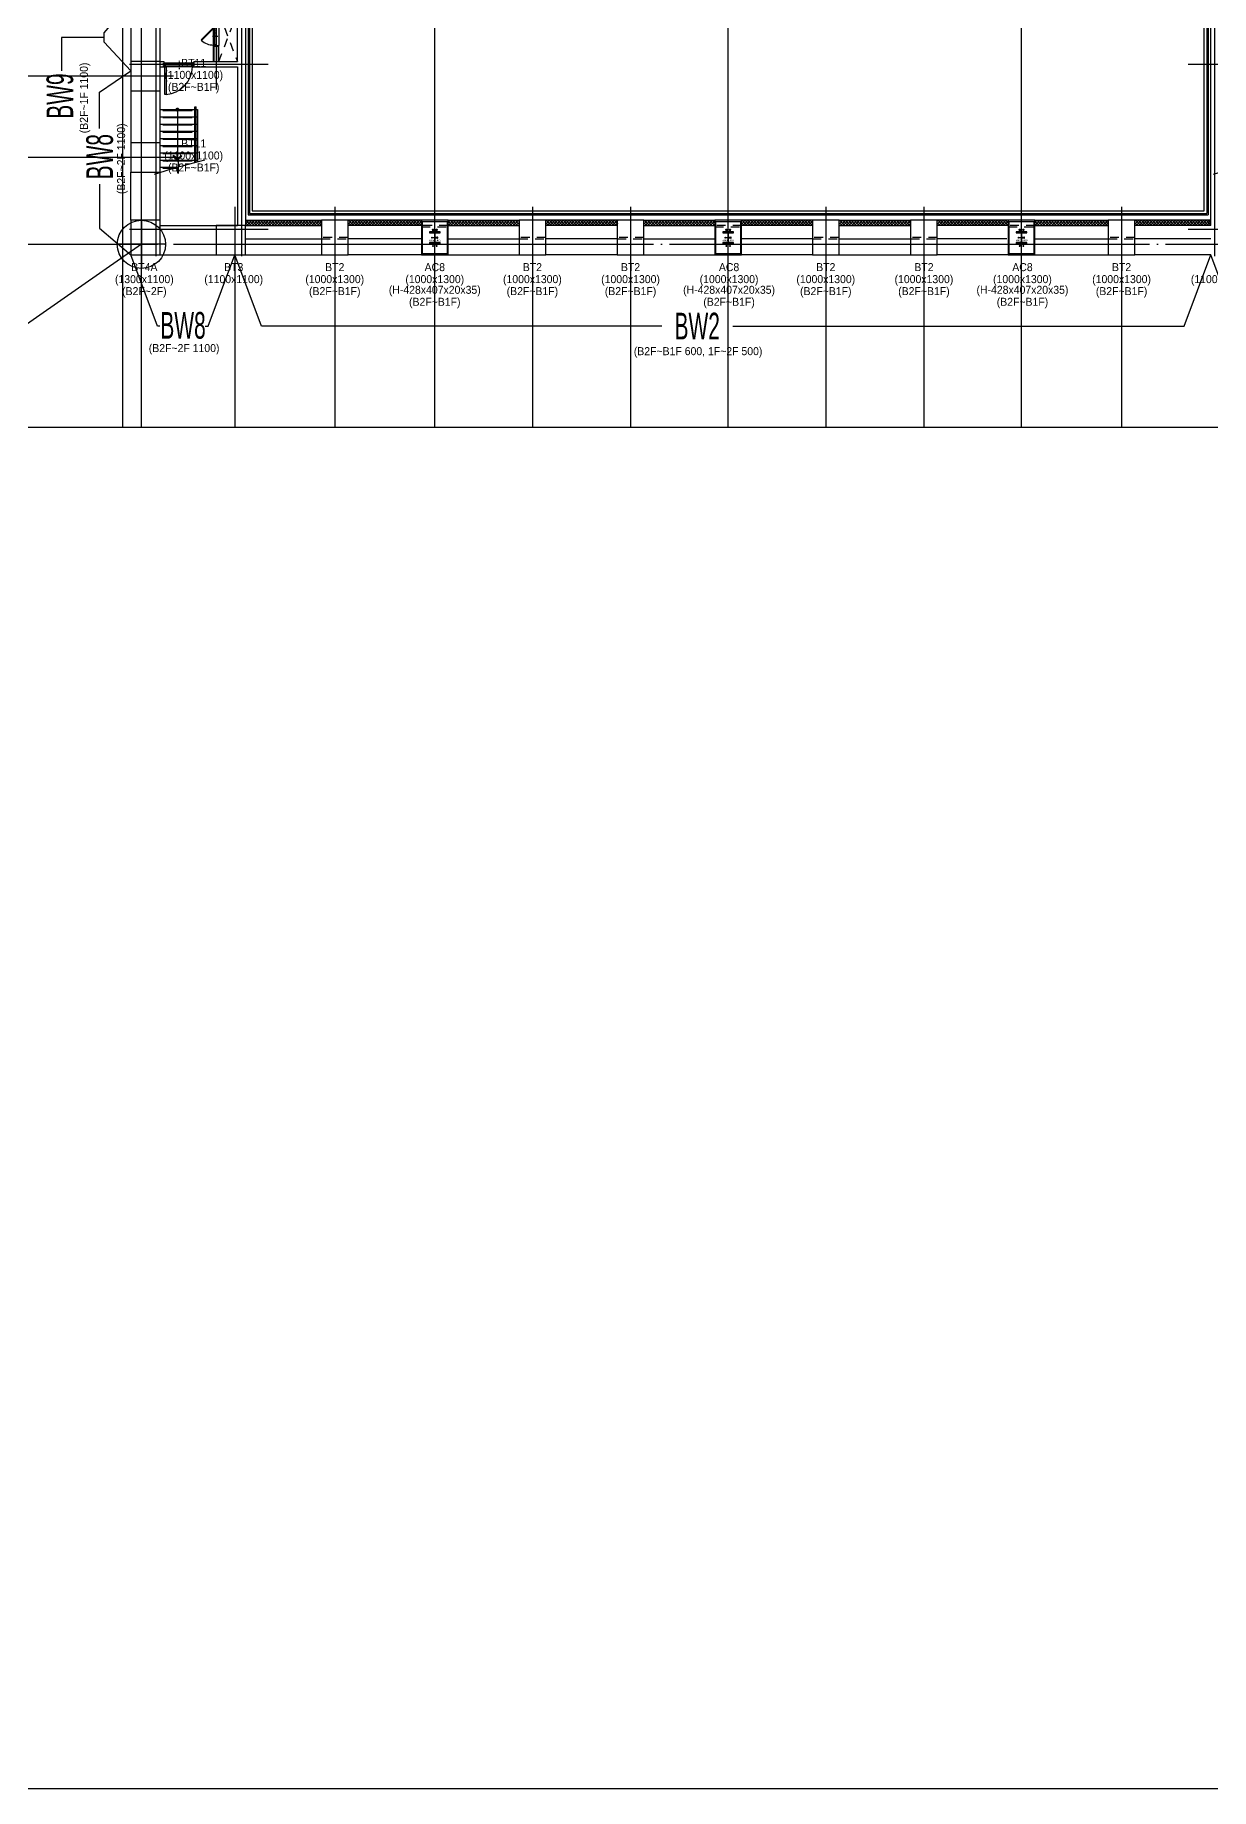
# Model space of a CAD drawing. Header units: millimetres. Extents: x -47382 to 204618, y -51045 to 127155.
# Drawn here: x 32014 to 76100, y -51045 to 14717 of the extents above; entities that cross this region are included whole.
import ezdxf
from ezdxf.enums import TextEntityAlignment as Align

# ---------------------------------------------------------------- set-up
doc = ezdxf.new("R2010")
doc.units = ezdxf.units.MM
doc.header["$LTSCALE"] = 300
doc.header["$MEASUREMENT"] = 0
for name, pattern in [('CEN', [62, 60, -1, 0, -1]), ('HID', [2, 1.1, -0.9]), ('HIDDEN2', [0.1875, 0.125, -0.0625])]:
    doc.linetypes.add(name, pattern=pattern)
doc.layers.get('0').update_dxf_attribs({"linetype": 'CONTINUOUS'})
doc.layers.get('Defpoints').update_dxf_attribs({"color": 153, "linetype": 'CONTINUOUS'})
doc.layers.add('A-ANNO-NPLT', color=129, linetype='CONTINUOUS', plot=False)
doc.layers.add('Defpoint', color=161, linetype='CONTINUOUS', plot=False)
for name, color, linetype in [('A-CEN', 1, 'CEN'), ('A-DOOR', 4, 'CONTINUOUS'), ('A-DOOR-JAMB', 4, 'CONTINUOUS'), ('A-DOOR-SILL', 8, 'CONTINUOUS'), ('A-DOOR-SWING', 8, 'CONTINUOUS'), ('A-FLOR-FLIN-TYP2', 8, 'CONTINUOUS'), ('A-FLOR-STRA-ETC', 7, 'CONTINUOUS'), ('A-FLOR-STRA-MAIN', 4, 'CONTINUOUS'), ('A-FLOR-STRA-SUB', 9, 'CONTINUOUS'), ('A-PS-HID', 5, 'HID'), ('A-ST-AXIS-CEN', 252, 'CEN'), ('A-ST-COL', 2, 'CONTINUOUS'), ('A-ST-CONC', 2, 'CONTINUOUS'), ('A-WALL-DRY1', 7, 'CONTINUOUS'), ('A-WALL-MASN', 3, 'CONTINUOUS'), ('HID', 7, 'HID'), ('갈바륨 V-115', 141, 'CONTINUOUS'), ('블럭', 5, 'CONTINUOUS'), ('저온단열', 160, 'CONTINUOUS'), ('충돌방지대 IN', 4, 'CONTINUOUS')]:
    doc.layers.add(name, color=color, linetype=linetype)
doc.styles.add('ksm', font='')
doc.styles.add('SH_대대리576', font='NanumGothicBold.ttf')
doc.styles.add('SHP-나눔bo', font='')
doc.styles.add('돋움', font='')
doc.styles.get('ksm').set_extended_font_data('Dotum')
doc.styles.get('SHP-나눔bo').set_extended_font_data('NanumGothic', bold=True)
doc.styles.get('돋움').set_extended_font_data('Dotum')

# ---------------------------------------------------------------- blocks, each defined once
blk = doc.blocks.new('A$C5FDF183A')
at = {"layer": 'Defpoints'}
for p, q in [((904, 1809, -103000), (904, 0, -103000)), ((1809, 904, -103000), (0, 904, -103000))]:
    blk.add_line(p, q, dxfattribs=at)
blk.add_circle((904, 904, -103000), 904, dxfattribs=at)
blk = doc.blocks.new('XR-평면도$0$8F-PLAN$0$arrow2')
at = {"color": 8}
blk.add_lwpolyline([(0, 0.87), (0.74, 0), (0, -0.87), (0.15, -1), (1, 0), (0.15, 1)], close=True, dxfattribs=at)
for points in [[(0, 0.87), (0.15, 1), (0.74, 0), (1, 0)], [(0.74, 0), (1, 0), (0, -0.87), (0.15, -1)]]:
    blk.add_solid(points, dxfattribs=at)
blk = doc.blocks.new('A$C0e376f74')
at = {"layer": 'A-ANNO-NPLT', "linetype": 'HIDDEN2'}
for p, q in [((-20, 140), (-20, 10)), ((0, 140), (-20, 140)), ((0, 120), (-20, 120)), ((0, 30), (-20, 30)), ((0, 10), (-20, 10)), ((-10, 140), (-10, 10)), ((0, 140), (0, 10)), ((525, 230), (525, -80)), ((1100, 140), (1120, 140)), ((1100, 140), (1100, 10)), ((1100, 120), (1120, 120)), ((1100, 30), (1120, 30)), ((1100, 10), (1120, 10)), ((1110, 140), (1110, 10)), ((1120, 140), (1120, 10))]:
    blk.add_line(p, q, dxfattribs=at)
at = {"layer": 'A-ANNO-NPLT', "linetype": 'ByBlock'}
blk.add_lwpolyline([(1067, 102), (33, 102), (33, 147), (1067, 147)], close=True, dxfattribs=at)
at = {"layer": 'A-DOOR', "linetype": 'ByBlock'}
blk.add_lwpolyline([(1067, 1181), (1067, 147), (1022, 147), (1022, 1181)], close=True, dxfattribs=at)
at = {"layer": 'A-DOOR-JAMB'}
for points in [[(0, 20), (0, 0), (30, 0), (30, 50), (45, 50), (45, 100), (30, 100), (30, 150), (0, 150), (0, 130)], [(1100, 20), (1100, 0), (1070, 0), (1070, 50), (1055, 50), (1055, 100), (1070, 100), (1070, 150), (1100, 150), (1100, 130)]]:
    blk.add_lwpolyline(points, dxfattribs=at)
at = {"layer": 'A-DOOR-SILL'}
for p, q in [((30, 150), (1070, 150)), ((1070, 0), (30, 0))]:
    blk.add_line(p, q, dxfattribs=at)
at = {"layer": 'A-DOOR-SWING'}
blk.add_arc((1107, 109), 1075, 94.52992, 177.80346, dxfattribs=at)
at = {"layer": 'A-ANNO-NPLT', "linetype": 'ByBlock', "style": 'SHP-나눔bo'}
blk.add_text('1100 X 2200', height=60, dxfattribs=at).set_placement((781, 16), align=Align.CENTER)
blk = doc.blocks.new('A$Ce0defec1')
at = {"layer": 'A-ANNO-NPLT', "linetype": 'HIDDEN2'}
for p, q in [((-120, 720), (-120, 700)), ((-120, 720), (0, 720)), ((-120, 710), (0, 710)), ((-120, 700), (0, 700)), ((-110, 720), (-110, 700)), ((-20, 720), (-20, 700)), ((0, 720), (0, 700)), ((-160, 350), (78, 350)), ((-120, 0), (-120, -20)), ((-120, 0), (0, 0)), ((-110, 0), (-110, -20)), ((-20, 0), (-20, -20)), ((0, 0), (0, -20)), ((-120, -10), (0, -10)), ((-120, -20), (0, -20))]:
    blk.add_line(p, q, dxfattribs=at)
at = {"layer": 'A-ANNO-NPLT', "linetype": 'ByBlock'}
blk.add_lwpolyline([(-120, 677), (-85, 677), (-85, 23), (-120, 23)], close=True, dxfattribs=at)
at = {"layer": 'A-DOOR', "linetype": 'ByBlock'}
for p, q in [((-582, 215), (-120, 677)), ((-120, 677), (-120, 700)), ((-120, 700), (0, 700)), ((-120, 677), (-98, 655)), ((-85, 677), (-120, 677)), ((-85, 665), (-85, 677)), ((0, 665), (-85, 665)), ((0, 700), (0, 665)), ((-561, 192), (-98, 655))]:
    blk.add_line(p, q, dxfattribs=at)
blk.add_lwpolyline([(-582, 215), (-561, 192)], dxfattribs=at)
at = {"layer": 'A-DOOR-JAMB'}
for p, q in [((-85, 23), (-120, 23)), ((-120, 23), (-120, 0)), ((-110, 0), (0, 0)), ((-85, 35), (-85, 23)), ((0, 35), (-85, 35)), ((0, 0), (0, 35))]:
    blk.add_line(p, q, dxfattribs=at)
at = {"layer": 'A-DOOR-SILL'}
blk.add_line((0, 18), (0, 665), dxfattribs=at)
at = {"layer": 'A-DOOR-SWING'}
blk.add_arc((-117, 691), 668, 228.39157, 269.76546, dxfattribs=at)
at = {"layer": 'A-ANNO-NPLT', "linetype": 'ByBlock', "style": 'SHP-나눔bo'}
blk.add_text('700X1800', height=45, rotation=90, dxfattribs=at).set_placement((-30, 502), align=Align.CENTER)
blk = doc.blocks.new('-26')
at = {"layer": 'A-CEN'}
for p, q in [((150, -850), (150, 11550)), ((2400, 11550), (2400, 5400)), ((3350, 11550), (3350, -850)), ((-850, 10550), (4350, 10550)), ((4350, 8450), (1400, 8450)), ((-850, 6350), (4350, 6350)), ((4350, 150), (-850, 150))]:
    blk.add_line(p, q, dxfattribs=at)
at = {"layer": 'A-FLOR-FLIN-TYP2'}
for p, q in [((2500, 9850), (2500, 9150)), ((2500, 7750), (2500, 7050))]:
    blk.add_line(p, q, dxfattribs=at)
at = {"layer": 'A-FLOR-STRA-ETC'}
blk.add_line((950, 4650), (950, 2760), dxfattribs=at)
at = {"layer": 'A-FLOR-STRA-ETC', "const_width": 75}
blk.add_lwpolyline([(950, 4688, -1), (950, 4613, -1)], format="xyb", close=True, dxfattribs=at)
at = {"layer": 'A-FLOR-STRA-ETC'}
blk.add_lwpolyline([(1968, 2760), (1029, 2502), (975, 2719), (975, 2261), (922, 2475), (82, 2218)], dxfattribs=at)
at = {"layer": 'A-FLOR-STRA-MAIN'}
for p, q in [((300, 4650), (1600, 4650)), ((1650, 4650), (1700, 4650)), ((300, 4380), (1600, 4380)), ((300, 4110), (1600, 4110)), ((1650, 4380), (1700, 4380)), ((1650, 4110), (1700, 4110)), ((300, 3840), (1600, 3840)), ((300, 3570), (1600, 3570)), ((300, 3300), (1600, 3300)), ((1650, 3840), (1700, 3840)), ((1650, 3570), (1700, 3570)), ((1650, 3300), (1700, 3300)), ((300, 3030), (1600, 3030)), ((300, 2760), (1600, 2760)), ((1650, 3030), (1700, 3030)), ((1650, 2760), (1700, 2760)), ((300, 2490), (975, 2490))]:
    blk.add_line(p, q, dxfattribs=at)
blk.add_lwpolyline([(1700, 4650), (1700, 2687)], dxfattribs=at)
at = {"layer": 'A-FLOR-STRA-SUB'}
blk.add_line((1650, 2673), (1650, 4750), dxfattribs=at)
at = {"layer": 'A-FLOR-STRA-SUB', "color": 250}
for points in [[(400, 4650), (400, 4620), (1500, 4620), (1500, 4650)], [(400, 4380), (400, 4350), (1500, 4350), (1500, 4380)], [(400, 4110), (400, 4080), (1500, 4080), (1500, 4110)], [(400, 3840), (400, 3810), (1500, 3810), (1500, 3840)], [(400, 3570), (400, 3540), (1500, 3540), (1500, 3570)], [(400, 3300), (400, 3270), (1500, 3270), (1500, 3300)], [(400, 3030), (400, 3000), (1500, 3000), (1500, 3030)], [(400, 2760), (400, 2730), (1500, 2730), (1500, 2760)], [(400, 2490), (400, 2460), (975, 2460)]]:
    blk.add_lwpolyline(points, dxfattribs=at)
at = {"layer": 'A-FLOR-STRA-SUB'}
blk.add_lwpolyline([(1600, 2659), (1600, 4750), (1650, 4750)], dxfattribs=at)
at = {"layer": 'A-PS-HID'}
for p, q in [((2500, 10400), (3200, 8600)), ((2500, 8600), (3200, 10400)), ((2500, 6450), (3200, 8290)), ((2500, 8290), (3200, 6450))]:
    blk.add_line(p, q, dxfattribs=at)
at = {"layer": 'A-ST-CONC'}
for p, q in [((0, 10700), (500, 10700)), ((500, 10700), (500, 10400)), ((1780, 10700, 0), (3500, 10700)), ((1780, 10700, 0), (1780, 10400, 0)), ((3500, 10700), (3500, 300)), ((300, 10400), (500, 10400)), ((300, 9550), (300, 10400)), ((1780, 10400, 0), (3200, 10400)), ((3200, 8600), (3200, 10400)), ((300, 6450), (300, 8650)), ((3200, 8600), (2300, 8600)), ((2300, 8600), (2300, 8290)), ((3200, 8290), (2300, 8290)), ((3200, 6450), (3200, 8290)), ((300, 6450), (440, 6450)), ((300, 6250), (440, 6250)), ((440, 6450), (440, 6250)), ((440, 6450), (440, 6250)), ((1560, 6450), (3200, 6450)), ((1560, 6450), (1560, 6250)), ((1560, 6250), (3200, 6250)), ((3200, 6250), (3200, 300)), ((300, 300), (300, 5550)), ((300, 300), (3200, 300))]:
    blk.add_line(p, q, dxfattribs=at)
at = {"layer": 'A-WALL-DRY1'}
for p, q in [((2300, 9850), (2300, 10400)), ((2312, 9862), (2312, 10400)), ((2325, 9875), (2325, 10400)), ((2325, 9875), (2475, 9875)), ((2475, 9875), (2475, 10400)), ((2488, 9862), (2488, 10400)), ((2500, 9850), (2500, 10400)), ((2300, 9850), (2500, 9850)), ((2312, 9862), (2488, 9862)), ((2300, 8600), (2300, 9150)), ((2300, 9150), (2500, 9150)), ((2312, 8600), (2312, 9138)), ((2312, 9138), (2488, 9138)), ((2325, 8600), (2325, 9125)), ((2325, 9125), (2475, 9125)), ((2475, 8600), (2475, 9125)), ((2488, 8600), (2488, 9138)), ((2500, 8600), (2500, 9150)), ((2300, 7750), (2300, 8290)), ((2312, 7762), (2312, 8290)), ((2325, 7775), (2325, 8290)), ((2475, 7775), (2475, 8290)), ((2488, 7762), (2488, 8290)), ((2500, 7750), (2500, 8290)), ((2300, 7750), (2500, 7750)), ((2312, 7762), (2488, 7762)), ((2325, 7775), (2475, 7775)), ((2300, 6450), (2300, 7050)), ((2500, 6450), (2500, 7050))]:
    blk.add_line(p, q, dxfattribs=at)
for points in [[(2300, 7050), (2500, 7050)], [(2312, 6450), (2312, 7037), (2488, 7037), (2488, 6450)], [(2325, 6450), (2325, 7025), (2475, 7025), (2475, 6450)]]:
    blk.add_lwpolyline(points, dxfattribs=at)
at = {"layer": 'A-DOOR'}
for p in [(2420, 9150), (2420, 7050)]:
    blk.add_blockref('A$Ce0defec1', p, dxfattribs=at)
at = {"layer": 'A-DOOR', "rotation": 180}
blk.add_blockref('A$C0e376f74', (1550, 6400), dxfattribs=at)
at = {"layer": 'A-FLOR-STRA-ETC', "extrusion": (0, 0, -1), "xscale": -166.9148302599861, "yscale": 167.8920954242349, "zscale": -166.9148302599861, "rotation": 89.99998299062128}
blk.add_blockref('XR-평면도$0$8F-PLAN$0$arrow2', (-950, 2927), dxfattribs=at)
blk = doc.blocks.new('-25')
at = {"layer": 'A-CEN'}
for p, q in [((-3350, -850), (-3350, 9450)), ((-150, 9450), (-150, -850)), ((-4350, 8450), (850, 8450)), ((-4350, 6350), (850, 6350)), ((850, 150), (-4350, 150))]:
    blk.add_line(p, q, dxfattribs=at)
at = {"layer": 'A-FLOR-STRA-ETC'}
blk.add_line((-2550, 4650), (-2550, 2760), dxfattribs=at)
at = {"layer": 'A-FLOR-STRA-ETC', "const_width": 75}
blk.add_lwpolyline([(-2550, 4688, -1), (-2550, 4613, -1)], format="xyb", close=True, dxfattribs=at)
at = {"layer": 'A-FLOR-STRA-ETC'}
blk.add_lwpolyline([(-1532, 2760), (-2471, 2502), (-2525, 2719), (-2525, 2261), (-2578, 2475), (-3418, 2218)], dxfattribs=at)
at = {"layer": 'A-FLOR-STRA-MAIN'}
for p, q in [((-3200, 4650), (-1900, 4650)), ((-1850, 4650), (-1800, 4650)), ((-3200, 4380), (-1900, 4380)), ((-3200, 4110), (-1900, 4110)), ((-1850, 4380), (-1800, 4380)), ((-1850, 4110), (-1800, 4110)), ((-3200, 3840), (-1900, 3840)), ((-3200, 3570), (-1900, 3570)), ((-3200, 3300), (-1900, 3300)), ((-1850, 3840), (-1800, 3840)), ((-1850, 3570), (-1800, 3570)), ((-1850, 3300), (-1800, 3300)), ((-3200, 3030), (-1900, 3030)), ((-3200, 2760), (-1900, 2760)), ((-1850, 3030), (-1800, 3030)), ((-1850, 2760), (-1800, 2760)), ((-3200, 2490), (-2525, 2490))]:
    blk.add_line(p, q, dxfattribs=at)
blk.add_lwpolyline([(-1800, 4650), (-1800, 2687)], dxfattribs=at)
at = {"layer": 'A-FLOR-STRA-SUB'}
blk.add_line((-1850, 2673), (-1850, 4750), dxfattribs=at)
at = {"layer": 'A-FLOR-STRA-SUB', "color": 250}
for points in [[(-3100, 4650), (-3100, 4620), (-2000, 4620), (-2000, 4650)], [(-3100, 4380), (-3100, 4350), (-2000, 4350), (-2000, 4380)], [(-3100, 4110), (-3100, 4080), (-2000, 4080), (-2000, 4110)], [(-3100, 3840), (-3100, 3810), (-2000, 3810), (-2000, 3840)], [(-3100, 3570), (-3100, 3540), (-2000, 3540), (-2000, 3570)], [(-3100, 3300), (-3100, 3270), (-2000, 3270), (-2000, 3300)], [(-3100, 3030), (-3100, 3000), (-2000, 3000), (-2000, 3030)], [(-3100, 2760), (-3100, 2730), (-2000, 2730), (-2000, 2760)], [(-3100, 2490), (-3100, 2460), (-2525, 2460)]]:
    blk.add_lwpolyline(points, dxfattribs=at)
at = {"layer": 'A-FLOR-STRA-SUB'}
blk.add_lwpolyline([(-1900, 2659), (-1900, 4750), (-1850, 4750)], dxfattribs=at)
at = {"layer": 'A-ST-CONC'}
for p, q in [((-3500, 8600), (-3060, 8600)), ((-3500, 300), (-3500, 8600)), ((-3060, 8300), (-3060, 8600)), ((-1940, 8300), (-1940, 8600)), ((-1940, 8600), (0, 8600)), ((0, 8600), (0, 8100)), ((-3200, 8300), (-3060, 8300)), ((-3200, 6450), (-3200, 8300)), ((-1940, 8300), (-300, 8300)), ((-300, 8100), (-300, 8300)), ((-300, 8100), (0, 8100)), ((-300, 6820), (0, 6820)), ((-300, 6820), (-300, 6450)), ((0, 6820), (0, 500)), ((-3200, 6450), (-3060, 6450)), ((-3200, 6250), (-3060, 6250)), ((-3200, 300), (-3200, 6250)), ((-3060, 6250), (-3060, 6450)), ((-1940, 6250), (-1940, 6450)), ((-1940, 6450), (-300, 6450)), ((-1940, 6250), (-300, 6250)), ((-300, 6250), (-300, 300)), ((-3200, 300), (-300, 300))]:
    blk.add_line(p, q, dxfattribs=at)
at = {"layer": 'A-DOOR', "rotation": 180}
for p in [(-1950, 8450), (-1950, 6400)]:
    blk.add_blockref('A$C0e376f74', p, dxfattribs=at)
at = {"layer": 'A-FLOR-STRA-ETC', "extrusion": (0, 0, -1), "xscale": -166.9148302599861, "yscale": 167.8920954242349, "zscale": -166.9148302599861, "rotation": 89.99998299062116}
blk.add_blockref('XR-평면도$0$8F-PLAN$0$arrow2', (2550, 2927), dxfattribs=at)
blk = doc.blocks.new('G$C99944A2F')
for points in [[(960, 40), (40, 40), (40, 1260), (960, 1260)], [(400, 640), (400, 632), (390, 632), (390, 668), (400, 668), (400, 660), (490, 660), (490, 640)], [(423, 954), (415, 954), (415, 964), (450, 964), (450, 954), (442, 954), (442, 864), (423, 864)], [(600, 640), (600, 632), (610, 632), (610, 668), (600, 668), (600, 660), (510, 660), (510, 640)], [(558, 954), (550, 954), (550, 964), (585, 964), (585, 954), (577, 954), (577, 864), (558, 864)], [(423, 346), (415, 346), (415, 336), (450, 336), (450, 346), (442, 346), (442, 436), (423, 436)], [(558, 346), (550, 346), (550, 336), (585, 336), (585, 346), (577, 346), (577, 436), (558, 436)]]:
    blk.add_lwpolyline(points, close=True)
at = {"color": 2, "linetype": 'Continuous'}
blk.add_lwpolyline([(510, 807, -0.414214), (532, 829), (704, 829), (704, 864), (296, 864), (296, 829), (468, 829, -0.414214), (490, 807), (490, 493, -0.414214), (468, 471), (296, 471), (296, 436), (704, 436), (704, 471), (532, 471, -0.414214), (510, 493)], format="xyb", close=True, dxfattribs=at)
at = {"layer": 'A-ST-COL'}
blk.add_lwpolyline([(0, 0), (1000, 0), (1000, 1300), (0, 1300)], close=True, dxfattribs=at)
at = {"layer": 'Defpoint', "linetype": 'Continuous', "style": 'SH_대대리576'}
for s, p in [('AC8 (B2~B1F)', (290, 551)), ('1000x1300', (290, 474)), ('H-428x407x20x35', (290, 400))]:
    blk.add_text(s, height=50, dxfattribs=at).set_placement(p, align=Align.MIDDLE_LEFT)
blk = doc.blocks.new('ACT 지하2층구조평면도')
at = {"layer": 'A-ST-COL'}
for p, q in [((93882, 58816), (93882, 57516)), ((94882, 57516), (94882, 58816)), ((104882, 58816), (104882, 57516)), ((105882, 57516), (105882, 58816)), ((115882, 58816), (115882, 57516)), ((116882, 57516), (116882, 58816)), ((93882, 57516), (94882, 57516)), ((104882, 57516), (105882, 57516)), ((115882, 57516), (116882, 57516))]:
    blk.add_line(p, q, dxfattribs=at)
for points in [[(82982, 64766), (82982, 63666), (84082, 63666), (84082, 64766)], [(82982, 61716), (82982, 60616), (84082, 60616), (84082, 61716)], [(82982, 58816), (82982, 57516), (84082, 57516), (84082, 58816)], [(86182, 58616), (86182, 57516), (87282, 57516), (87282, 58616)], [(90132, 57516), (91132, 57516), (91132, 58816), (90132, 58816)], [(93882, 57516), (94882, 57516), (94882, 58816), (93882, 58816)], [(97542, 57516), (98542, 57516), (98542, 58816), (97542, 58816)], [(101222, 57516), (102222, 57516), (102222, 58816), (101222, 58816)], [(104882, 57516), (105882, 57516), (105882, 58816), (104882, 58816)], [(108542, 57516), (109542, 57516), (109542, 58816), (108542, 58816)], [(112222, 57516), (113222, 57516), (113222, 58816), (112222, 58816)], [(115882, 57516), (116882, 57516), (116882, 58816), (115882, 58816)], [(119632, 57516), (120632, 57516), (120632, 58816), (119632, 58816)]]:
    blk.add_lwpolyline(points, close=True, dxfattribs=at)
at = {"layer": 'Defpoint'}
blk.add_line((83382, 57916), (0, 0), dxfattribs=at)
for points in [[(0, 178200), (252000, 178200), (252000, 0), (0, 0)], [(189382, 51045), (47382, 51045), (47382, 150416), (189382, 150416)]]:
    blk.add_lwpolyline(points, close=True, dxfattribs=at)
for p in [(93882, 57516), (104882, 57516), (115882, 57516)]:
    blk.add_blockref('G$C99944A2F', p)
at = {"layer": 'Defpoints'}
blk.add_blockref('A$C5FDF183A', (82478, 57012), dxfattribs=at)

msp = doc.modelspace()

# ---------------------------------------------------------------- hatches: boundary and pattern name
at = {"layer": '블럭', "transparency": 33554687}
h = msp.add_hatch(dxfattribs=at)
h.set_pattern_fill('ANSI37', color=256, scale=600)
h.set_pattern_definition([(45, (8000, -10800), (-53.03301, 53.03301), []), (135, (8000, -10800), (-53.03301, -53.03301), [])])
h.paths.add_polyline_path([(39900, 7771), (42750, 7771), (42750, 7571), (39900, 7571)])
h = msp.add_hatch(dxfattribs=at)
h.set_pattern_fill('ANSI37', color=256, scale=600)
h.set_pattern_definition([(45, (11850, -10800), (-53.03301, 53.03301), []), (135, (11850, -10800), (-53.03301, -53.03301), [])])
h.paths.add_polyline_path([(43750, 7771), (46500, 7771), (46500, 7571), (43750, 7571)])
h = msp.add_hatch(dxfattribs=at)
h.set_pattern_fill('ANSI37', color=256, scale=600)
h.set_pattern_definition([(45, (15550, -10800), (-53.03301, 53.03301), []), (135, (15550, -10800), (-53.03301, -53.03301), [])])
h.paths.add_polyline_path([(47500, 7771), (50150, 7771), (50150, 7571), (47500, 7571)])
h = msp.add_hatch(dxfattribs=at)
h.set_pattern_fill('ANSI37', color=256, scale=600)
h.set_pattern_definition([(45, (19260, -10800), (-53.03301, 53.03301), []), (135, (19260, -10800), (-53.03301, -53.03301), [])])
h.paths.add_polyline_path([(51160, 7771), (53860, 7771), (53860, 7571), (51160, 7571)])
h = msp.add_hatch(dxfattribs=at)
h.set_pattern_fill('ANSI37', color=256, scale=600)
h.set_pattern_definition([(45, (22940, -10800), (-53.03301, 53.03301), []), (135, (22940, -10800), (-53.03301, -53.03301), [])])
h.paths.add_polyline_path([(54840, 7771), (57500, 7771), (57500, 7571), (54840, 7571)])
h = msp.add_hatch(dxfattribs=at)
h.set_pattern_fill('ANSI37', color=256, scale=600)
h.set_pattern_definition([(45, (26600, -10800), (-53.03301, 53.03301), []), (135, (26600, -10800), (-53.03301, -53.03301), [])])
h.paths.add_polyline_path([(58500, 7771), (61160, 7771), (61160, 7571), (58500, 7571)])
h = msp.add_hatch(dxfattribs=at)
h.set_pattern_fill('ANSI37', color=256, scale=600)
h.set_pattern_definition([(45, (30260, -10800), (-53.03301, 53.03301), []), (135, (30260, -10800), (-53.03301, -53.03301), [])])
h.paths.add_polyline_path([(62160, 7771), (64840, 7771), (64840, 7571), (62160, 7571)])
h = msp.add_hatch(dxfattribs=at)
h.set_pattern_fill('ANSI37', color=256, scale=600)
h.set_pattern_definition([(45, (33940, -10800), (-53.03301, 53.03301), []), (135, (33940, -10800), (-53.03301, -53.03301), [])])
h.paths.add_polyline_path([(65840, 7771), (68500, 7771), (68500, 7571), (65840, 7571)])
h = msp.add_hatch(dxfattribs=at)
h.set_pattern_fill('ANSI37', color=256, scale=600)
h.set_pattern_definition([(45, (37550, -10800), (-53.03301, 53.03301), []), (135, (37550, -10800), (-53.03301, -53.03301), [])])
h.paths.add_polyline_path([(69500, 7771), (72250, 7771), (72250, 7571), (69500, 7571)])
h = msp.add_hatch(dxfattribs=at)
h.set_pattern_fill('ANSI37', color=256, scale=600)
h.set_pattern_definition([(45, (41350, -10800), (-53.03301, 53.03301), []), (135, (41350, -10800), (-53.03301, -53.03301), [])])
h.paths.add_polyline_path([(73250, 7771), (76100, 7771), (76100, 7571), (73250, 7571)])

# ---------------------------------------------------------------- linework, layer by layer
at = {"layer": 'A-CEN'}
for p, q in [((37200, 13171), (0, 13171)), ((37200, 10121), (0, 10121)), ((39500, 8271), (39500, 0)), ((43250, 8271), (43250, 0)), ((50660, 8271), (50660, 0)), ((54340, 8271), (54340, 0)), ((61660, 8271), (61660, 0)), ((65340, 8271), (65340, 0)), ((72750, 8271), (72750, 0))]:
    msp.add_line(p, q, dxfattribs=at)
at = {"layer": 'A-ST-AXIS-CEN'}
for p, q in [((35300, 0), (35300, 99371)), ((36000, 0), (36000, 99371)), ((47000, 0), (47000, 99371)), ((58000, 0), (58000, 99371)), ((69000, 0), (69000, 99371)), ((0, 6871), (142000, 6871))]:
    msp.add_line(p, q, dxfattribs=at)
at = {"layer": 'A-ST-CONC'}
for p, q in [((35600, 15921), (35600, 13721)), ((35600, 12621), (35600, 10671)), ((35600, 7771), (35600, 9571)), ((39900, 7071), (42750, 7071)), ((46500, 7071), (43750, 7071)), ((47450, 7071), (50160, 7071)), ((53840, 7071), (51160, 7071)), ((54840, 7071), (57500, 7071)), ((61160, 7071), (58500, 7071)), ((62160, 7071), (64840, 7071)), ((68450, 7071), (65840, 7071)), ((69450, 7071), (72250, 7071)), ((76100, 7071), (73250, 7071)), ((36700, 6471), (38800, 6471)), ((39900, 6471), (42750, 6471)), ((46500, 6471), (43750, 6471)), ((47450, 6471), (50150, 6471)), ((53840, 6471), (51170, 6471)), ((54840, 6471), (57500, 6471)), ((61160, 6471), (58500, 6471)), ((62160, 6471), (64840, 6471)), ((68500, 6471), (65840, 6471)), ((69450, 6471), (72250, 6471)), ((76100, 6471), (73250, 6471))]:
    msp.add_line(p, q, dxfattribs=at)
at = {"layer": 'A-WALL-MASN'}
for points in [[(39900, 7771), (42750, 7771)], [(39900, 7571), (42750, 7571)], [(46500, 7771), (43750, 7771)], [(46500, 7571), (43750, 7571)], [(47500, 7771), (50160, 7771)], [(47500, 7571), (50160, 7571)], [(53840, 7771), (51160, 7771)], [(53840, 7571), (51160, 7571)], [(54840, 7771), (57500, 7771)], [(54840, 7571), (57500, 7571)], [(61160, 7771), (58500, 7771)], [(61160, 7571), (58500, 7571)], [(62160, 7771), (64840, 7771)], [(62160, 7571), (64840, 7571)], [(68500, 7771), (65840, 7771)], [(68500, 7571), (65840, 7571)], [(69500, 7771), (72250, 7771)], [(69500, 7571), (72250, 7571)], [(76100, 7771), (73250, 7771)], [(76100, 7571), (73250, 7571)]]:
    msp.add_lwpolyline(points, dxfattribs=at)
at = {"layer": 'Defpoint'}
msp.add_line((36000, 6871), (-47382, -51045), dxfattribs=at)
for points in [[(-47382, 127155), (204618, 127155), (204618, -51045), (-47382, -51045)], [(142000, 0), (0, 0), (0, 99371), (142000, 99371)]]:
    msp.add_lwpolyline(points, close=True, dxfattribs=at)
at = {"layer": 'Defpoints'}
msp.add_line((33008, 14630), (33008, 13371), dxfattribs=at)
for points in [[(35600, 13371), (34600, 14455), (34600, 14805), (35600, 15971)], [(34600, 14630), (33008, 14630)], [(34433, 11209), (34433, 12571), (35600, 13371)], [(34433, 9128), (34433, 7471), (35600, 6471)], [(36695, 3805), (36600, 3805), (35600, 6471)], [(38396, 3805), (38500, 3805), (39500, 6471)], [(55512, 3805), (40500, 3805), (39500, 6471)], [(58178, 3805), (75100, 3805), (76100, 6471)], [(77357, 3805), (77100, 3805), (76100, 6471)]]:
    msp.add_lwpolyline(points, dxfattribs=at)
at = {"layer": 'HID'}
for points in [[(46500, 7571), (46500, 7521), (47500, 7521), (47500, 7571)], [(57500, 7571), (57500, 7521), (58500, 7521), (58500, 7571)], [(68500, 7571), (68500, 7521), (69500, 7521), (69500, 7571)], [(42750, 7121), (42750, 7071), (43750, 7071), (43750, 7121)], [(50160, 7121), (50160, 7071), (51160, 7071), (51160, 7121)], [(53840, 7121), (53840, 7071), (54840, 7071), (54840, 7121)], [(61160, 7121), (61160, 7071), (62160, 7071), (62160, 7121)], [(64840, 7121), (64840, 7071), (65840, 7071), (65840, 7121)], [(72250, 7121), (72250, 7071), (73250, 7071), (73250, 7121)]]:
    msp.add_lwpolyline(points, close=True, dxfattribs=at)
at = {"layer": '갈바륨 V-115'}
for p, q in [((40050, 18121), (40050, 8021)), ((75950, 17150), (75950, 8021)), ((40050, 8021), (75950, 8021))]:
    msp.add_line(p, q, dxfattribs=at)
at = {"layer": '저온단열'}
for p, q in [((40000, 18071), (40000, 7971)), ((76000, 17166), (76000, 7971)), ((40000, 7971), (76000, 7971))]:
    msp.add_line(p, q, dxfattribs=at)
at = {"layer": '충돌방지대 IN'}
for p, q in [((40150, 18221), (40150, 8121)), ((75850, 8121), (75850, 17150)), ((40150, 8121), (75850, 8121))]:
    msp.add_line(p, q, dxfattribs=at)

# ---------------------------------------------------------------- block references
for name, p in [('ACT 지하2층구조평면도', (-47382, -51045)), ('-26', (36400, 7271)), ('-25', (79600, 7271))]:
    msp.add_blockref(name, p)
at = {"layer": 'Defpoints'}
msp.add_blockref('A$C5FDF183A', (35096, 5967), dxfattribs=at)

# ---------------------------------------------------------------- texts
at = {"layer": 'Defpoints', "linetype": 'Continuous', "style": '돋움'}
for s, p in [('BT11', (37961, 13435)), ('(1100x1100)', (37961, 12985)), ('(B2F~B1F)', (37961, 12535)), ('BT11', (37961, 10412)), ('(1100x1100)', (37961, 9962)), ('(B2F~B1F)', (37961, 9512)), ('BT4A', (36111, 5776)), ('BT3', (39462, 5776)), ('BT2', (43250, 5776)), ('AC8', (47000, 5776)), ('BT2', (50660, 5776)), ('BT2', (54340, 5776)), ('AC8', (58034, 5776)), ('BT2', (61660, 5776)), ('BT2', (65340, 5776)), ('AC8', (69034, 5776)), ('BT2', (72750, 5776)), ('(1300x1100)', (36111, 5326)), ('(B2F~2F)', (36111, 4876)), ('(1100x1100)', (39462, 5326)), ('(1000x1300)', (43250, 5326)), ('(B2F~B1F)', (43250, 4876)), ('(H-428x407x20x35)', (47000, 4926)), ('(1000x1300)', (47000, 5326)), ('(1000x1300)', (50660, 5326)), ('(B2F~B1F)', (50660, 4876)), ('(1000x1300)', (54340, 5326)), ('(B2F~B1F)', (54340, 4876)), ('(H-428x407x20x35)', (58034, 4926)), ('(1000x1300)', (58034, 5326)), ('(1000x1300)', (61660, 5326)), ('(B2F~B1F)', (61660, 4876)), ('(1000x1300)', (65340, 5326)), ('(B2F~B1F)', (65340, 4876)), ('(H-428x407x20x35)', (69034, 4926)), ('(1000x1300)', (69034, 5326)), ('(1000x1300)', (72750, 5326)), ('(B2F~B1F)', (72750, 4876)), ('(1100x1100)', (76449, 5326)), ('(B2F~B1F)', (47000, 4476)), ('(B2F~B1F)', (58034, 4476)), ('(B2F~B1F)', (69034, 4476))]:
    msp.add_text(s, height=300, dxfattribs=at).set_placement(p, align=Align.BOTTOM_CENTER)
at = {"layer": 'Defpoints', "style": 'ksm', "width": 0.6}
for s, p in [('BW9', (32942, 12429)), ('BW8', (34433, 10156))]:
    msp.add_text(s, height=1000, rotation=90, dxfattribs=at).set_placement(p, align=Align.MIDDLE_CENTER)
at = {"layer": 'Defpoints', "linetype": 'Continuous', "style": '돋움'}
for s, p in [('(B2F~1F 1100)', (33843, 12361)), ('(B2F~2F 1100)', (35240, 10079))]:
    msp.add_text(s, height=300, rotation=90, dxfattribs=at).set_placement(p, align=Align.MIDDLE_CENTER)
at = {"layer": 'Defpoints', "style": 'ksm', "width": 0.6}
for s, p in [('BW8', (37561, 3834)), ('BW2', (56839, 3806))]:
    msp.add_text(s, height=1000, dxfattribs=at).set_placement(p, align=Align.MIDDLE_CENTER)
at = {"layer": 'Defpoints', "linetype": 'Continuous', "style": '돋움'}
for s, p in [('(B2F~2F 1100)', (37602, 2981)), ('(B2F~B1F 600, 1F~2F 500)', (56873, 2865))]:
    msp.add_text(s, height=300, dxfattribs=at).set_placement(p, align=Align.MIDDLE_CENTER)

doc.saveas('drawing.dxf')
